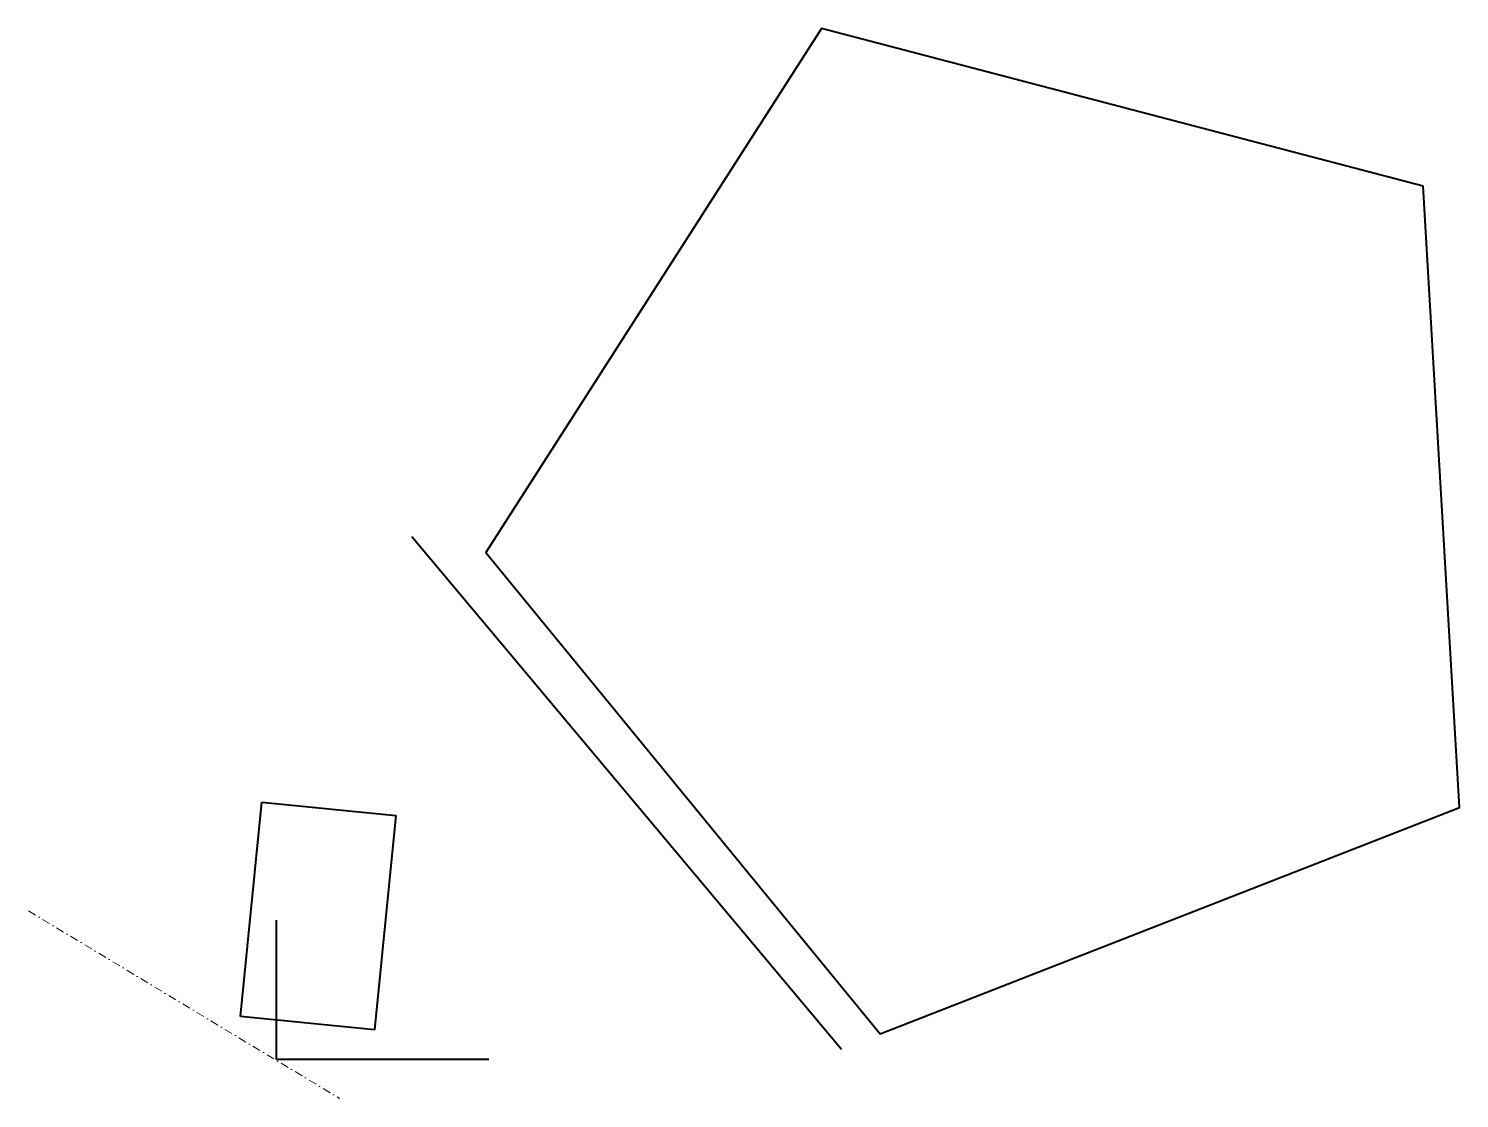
# Model space of a CAD drawing. Header units: millimetres. Extents: x -262 to 1966, y 90 to 1755.
import ezdxf

# ---------------------------------------------------------------- set-up
doc = ezdxf.new("R2010")
doc.units = ezdxf.units.MM
doc.linetypes.add('DASHDOT', pattern=[25.4, 12.7, -6.35, 0, -6.35])
doc.layers.get('0').update_dxf_attribs({"linetype": 'CONTINUOUS'})

msp = doc.modelspace()

# ---------------------------------------------------------------- linework, layer by layer
at = {"color": 1, "linetype": 'CONTINUOUS', "lineweight": 40}
for p, q in [((334.4, 964.7), (1003.7, 166.7)), ((67.7, 217.6), (100.9, 551.2)), ((100.9, 551.2), (309.8, 530.5)), ((309.8, 530.5), (276.6, 196.8)), ((123.7, 150.4), (123.7, 367.2)), ((276.6, 196.8), (67.7, 217.6)), ((454.3, 150.4), (123.7, 150.4))]:
    msp.add_line(p, q, dxfattribs=at)
at = {"color": 1, "linetype": 'DASHDOT', "lineweight": 18}
msp.add_line((-262.2, 381.8), (221.8, 90.1), dxfattribs=at)
at = {"color": 1, "linetype": 'CONTINUOUS', "lineweight": 40}
msp.add_lwpolyline([(1909.5, 1509.8), (972.6, 1755), (449.9, 939.7), (1063.8, 190.6), (1965.9, 543), (1909.5, 1509.8)], dxfattribs=at)

doc.saveas('drawing.dxf')
